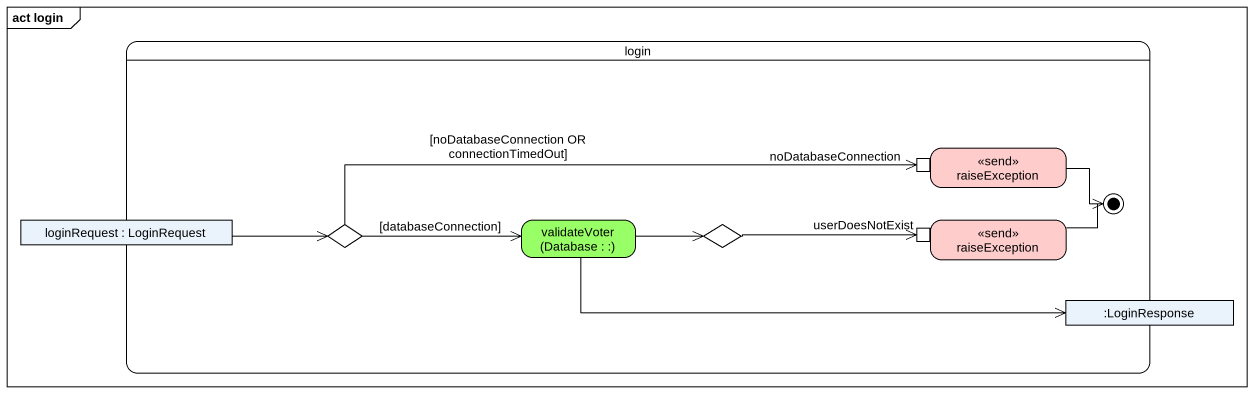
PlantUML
@startuml
mainframe act login
hide empty description
state login {
  state raiseException <<send>> #FFCCCC {
    state noDatabaseConnection <<inputPin>>
  }
  state "loginRequest : LoginRequest" as loginRequest <<object>>
  state choice1 <<choice>>
  state "validateVoter (Database : :)" as validateVoter_Database #99FF66
  state choice2 <<choice>>
  state "raiseException" as raiseException_2 <<send>> #FFCCCC {
    state userDoesNotExist <<inputPin>>
  }
  state ":LoginResponse" as LoginResponse <<object>>
  raiseException -right-> [*]
  raiseException_2 -right-> [*]
}
loginRequest -right-> choice1
choice1 -right-> noDatabaseConnection : [noDatabaseConnection OR connectionTimedOut]
choice1 -right-> validateVoter_Database : [databaseConnection]
validateVoter_Database -right-> choice2
validateVoter_Database -right-> LoginResponse
choice2 -right-> userDoesNotExist
@enduml
